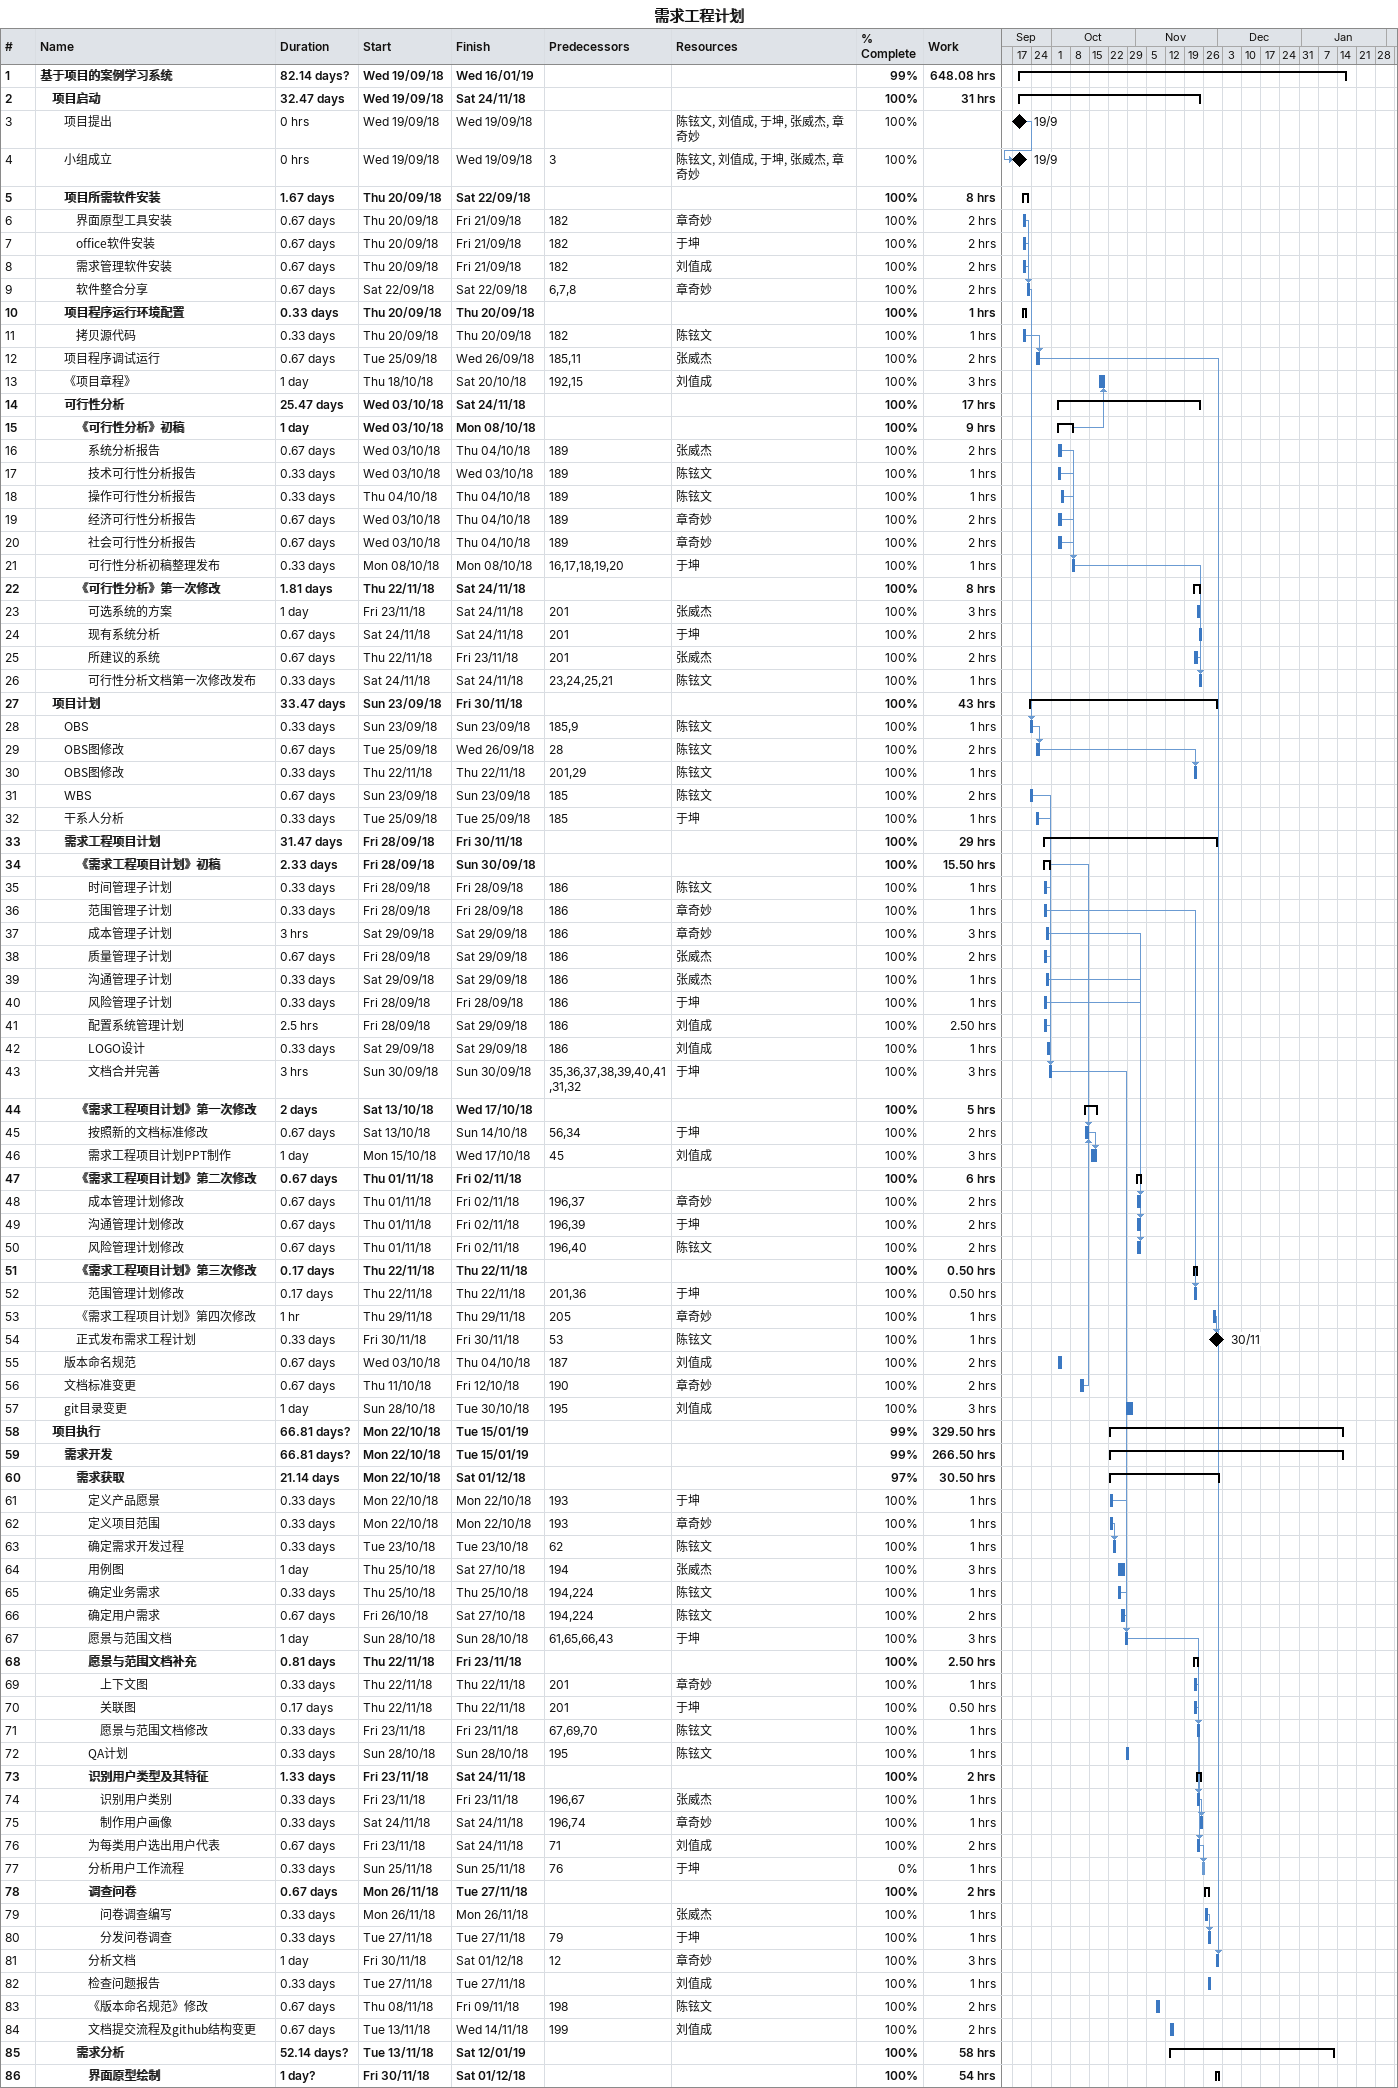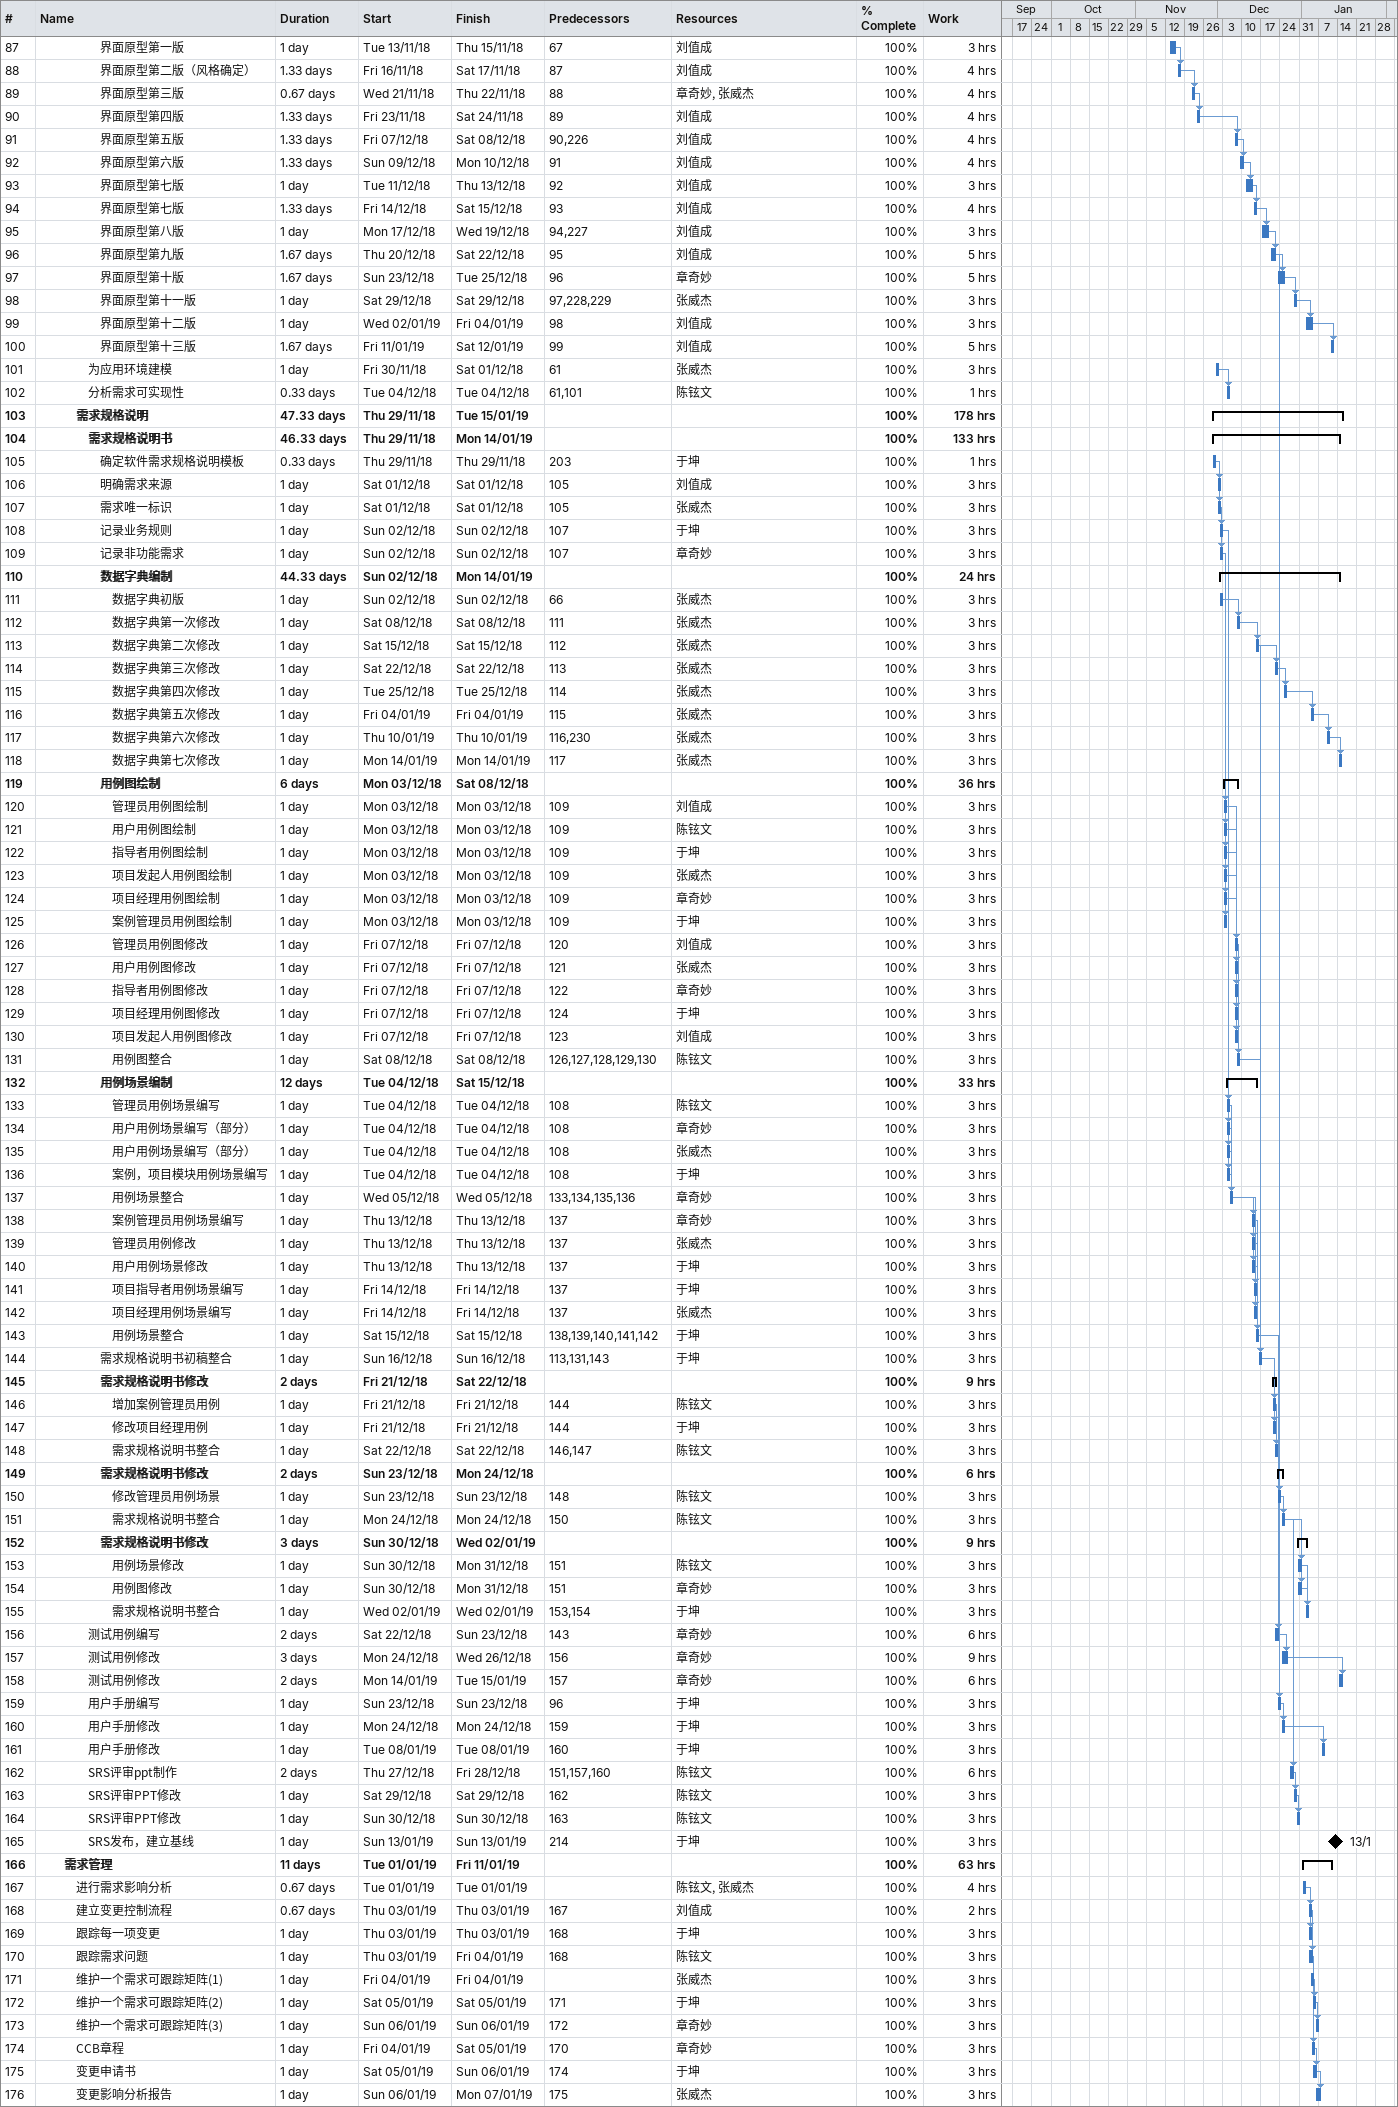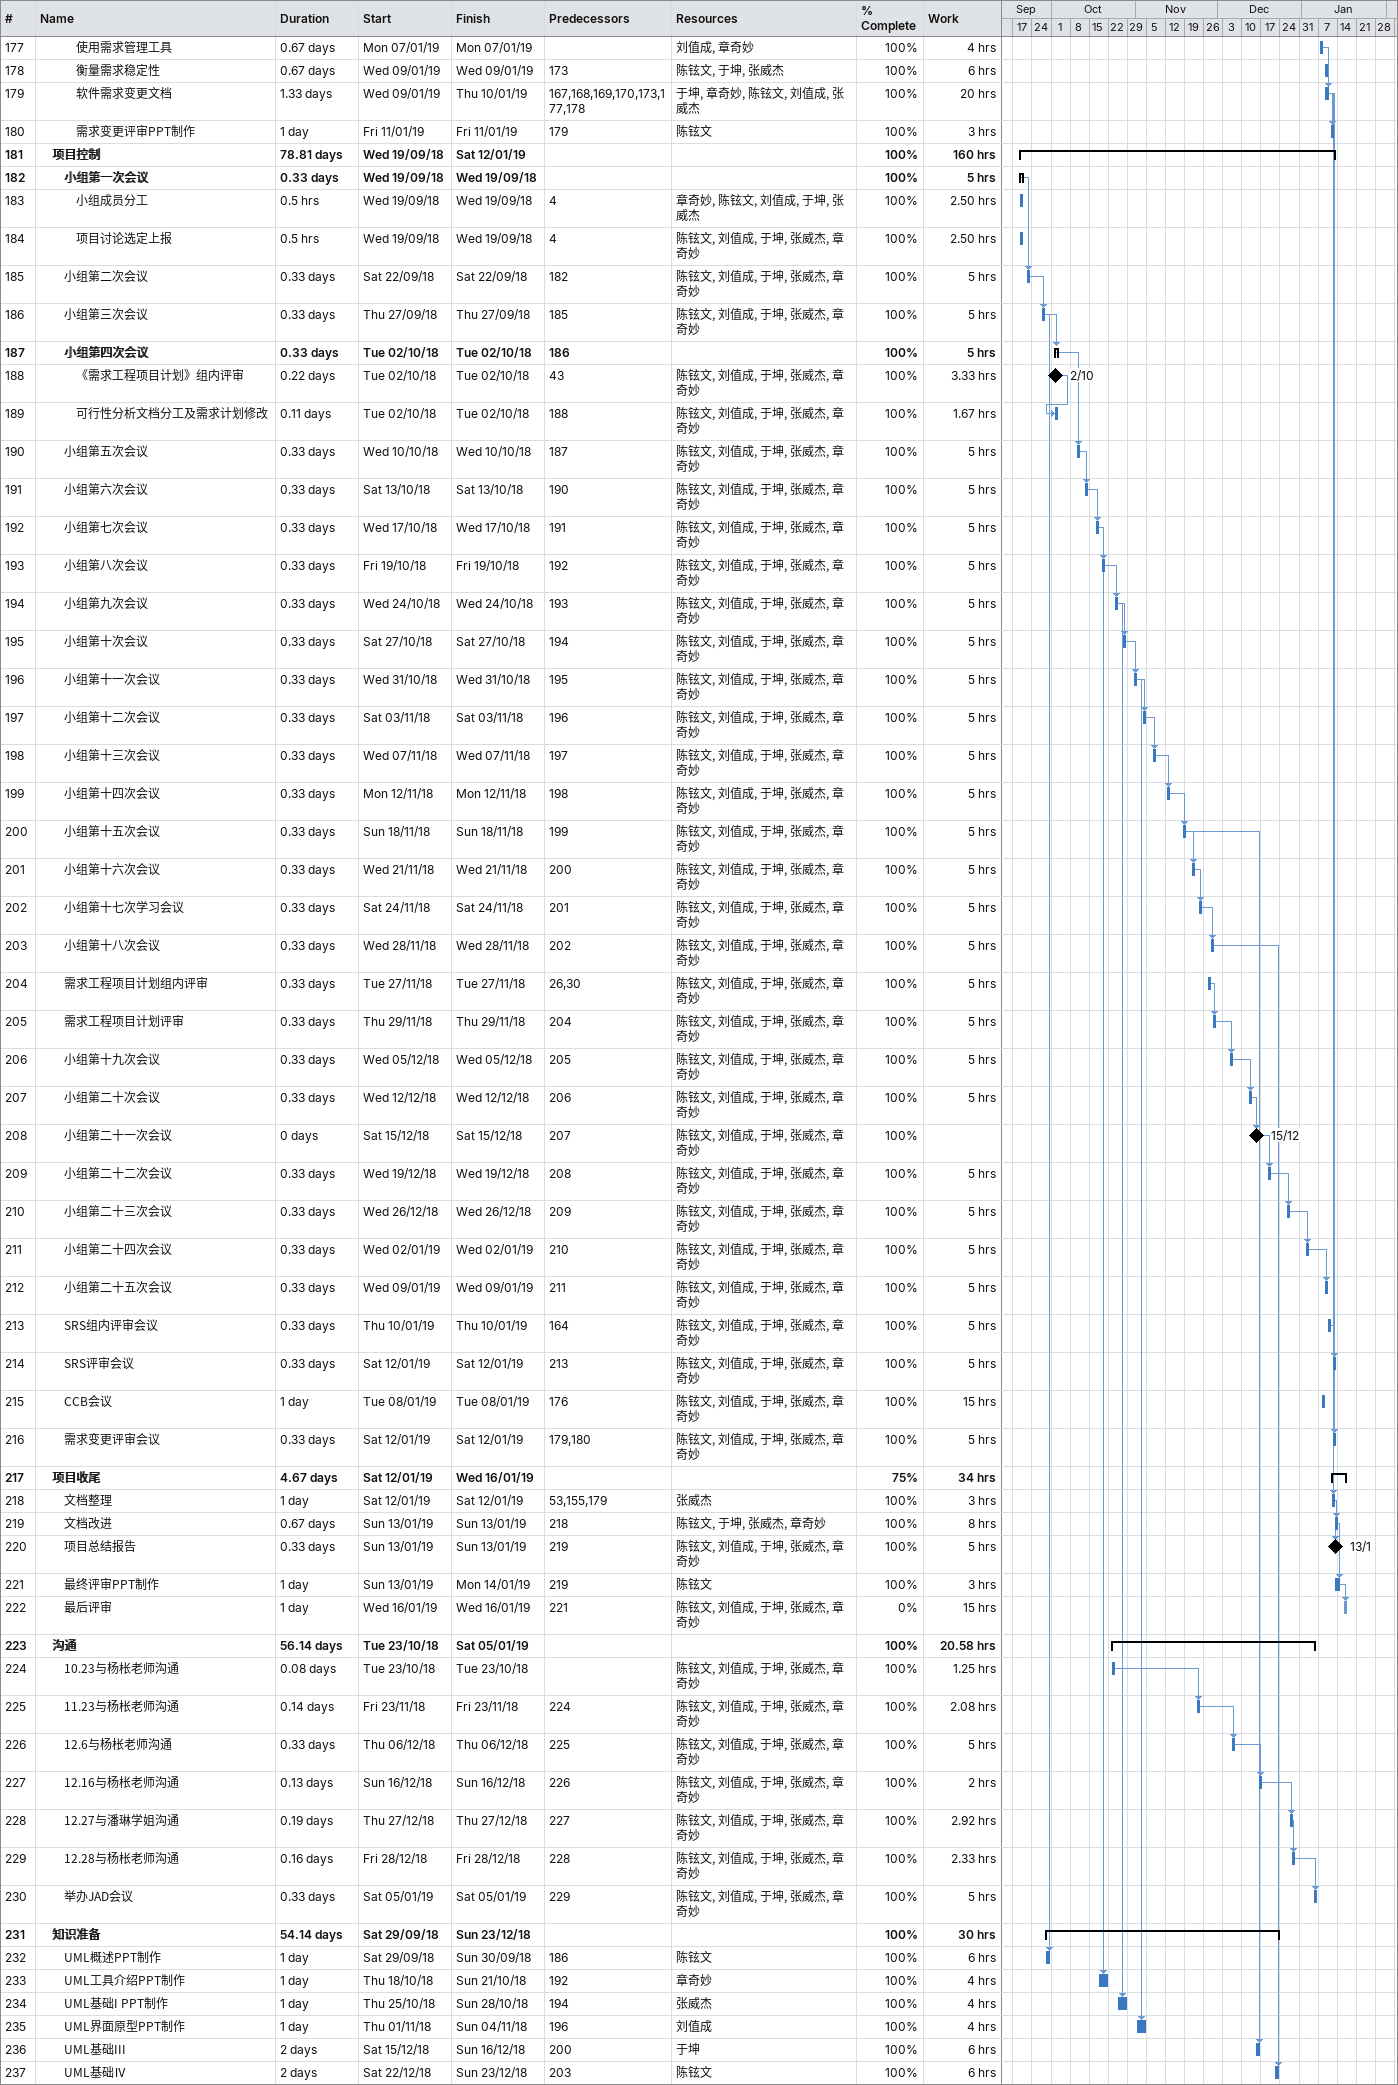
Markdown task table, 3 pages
需求工程计划

| ID | Level | Task | Duration | Start | Finish | Predecessors | Resources | % complete | Work (h) |
|---|---|---|---|---|---|---|---|---|---|
| 1 | 1 | **基于项目的案例学习系统** | 82.14d? | 2018-09-19 | 2019-01-16 |  |  | 99 | 648.08 |
| 2 | 2 | **项目启动** | 32.47d | 2018-09-19 | 2018-11-24 |  |  | 100 | 31 |
| 3 | 3 | 项目提出 | 0h | 2018-09-19 | 2018-09-19 |  | 陈铉文, 刘值成, 于坤, 张威杰, 章奇妙 | 100 |  |
| 4 | 3 | 小组成立 | 0h | 2018-09-19 | 2018-09-19 | 3 | 陈铉文, 刘值成, 于坤, 张威杰, 章奇妙 | 100 |  |
| 5 | 3 | **项目所需软件安装** | 1.67d | 2018-09-20 | 2018-09-22 |  |  | 100 | 8 |
| 6 | 4 | 界面原型工具安装 | 0.67d | 2018-09-20 | 2018-09-21 | 182 | 章奇妙 | 100 | 2 |
| 7 | 4 | office软件安装 | 0.67d | 2018-09-20 | 2018-09-21 | 182 | 于坤 | 100 | 2 |
| 8 | 4 | 需求管理软件安装 | 0.67d | 2018-09-20 | 2018-09-21 | 182 | 刘值成 | 100 | 2 |
| 9 | 4 | 软件整合分享 | 0.67d | 2018-09-22 | 2018-09-22 | 6, 7, 8 | 章奇妙 | 100 | 2 |
| 10 | 3 | **项目程序运行环境配置** | 0.33d | 2018-09-20 | 2018-09-20 |  |  | 100 | 1 |
| 11 | 4 | 拷贝源代码 | 0.33d | 2018-09-20 | 2018-09-20 | 182 | 陈铉文 | 100 | 1 |
| 12 | 3 | 项目程序调试运行 | 0.67d | 2018-09-25 | 2018-09-26 | 185, 11 | 张威杰 | 100 | 2 |
| 13 | 3 | 《项目章程》 | 1d | 2018-10-18 | 2018-10-20 | 192, 15 | 刘值成 | 100 | 3 |
| 14 | 3 | **可行性分析** | 25.47d | 2018-10-03 | 2018-11-24 |  |  | 100 | 17 |
| 15 | 4 | **《可行性分析》初稿** | 1d | 2018-10-03 | 2018-10-08 |  |  | 100 | 9 |
| 16 | 5 | 系统分析报告 | 0.67d | 2018-10-03 | 2018-10-04 | 189 | 张威杰 | 100 | 2 |
| 17 | 5 | 技术可行性分析报告 | 0.33d | 2018-10-03 | 2018-10-03 | 189 | 陈铉文 | 100 | 1 |
| 18 | 5 | 操作可行性分析报告 | 0.33d | 2018-10-04 | 2018-10-04 | 189 | 陈铉文 | 100 | 1 |
| 19 | 5 | 经济可行性分析报告 | 0.67d | 2018-10-03 | 2018-10-04 | 189 | 章奇妙 | 100 | 2 |
| 20 | 5 | 社会可行性分析报告 | 0.67d | 2018-10-03 | 2018-10-04 | 189 | 章奇妙 | 100 | 2 |
| 21 | 5 | 可行性分析初稿整理发布 | 0.33d | 2018-10-08 | 2018-10-08 | 16, 17, 18, 19, 20 | 于坤 | 100 | 1 |
| 22 | 4 | **《可行性分析》第一次修改** | 1.81d | 2018-11-22 | 2018-11-24 |  |  | 100 | 8 |
| 23 | 5 | 可选系统的方案 | 1d | 2018-11-23 | 2018-11-24 | 201 | 张威杰 | 100 | 3 |
| 24 | 5 | 现有系统分析 | 0.67d | 2018-11-24 | 2018-11-24 | 201 | 于坤 | 100 | 2 |
| 25 | 5 | 所建议的系统 | 0.67d | 2018-11-22 | 2018-11-23 | 201 | 张威杰 | 100 | 2 |
| 26 | 5 | 可行性分析文档第一次修改发布 | 0.33d | 2018-11-24 | 2018-11-24 | 23, 24, 25, 21 | 陈铉文 | 100 | 1 |
| 27 | 2 | **项目计划** | 33.47d | 2018-09-23 | 2018-11-30 |  |  | 100 | 43 |
| 28 | 3 | OBS | 0.33d | 2018-09-23 | 2018-09-23 | 185, 9 | 陈铉文 | 100 | 1 |
| 29 | 3 | OBS图修改 | 0.67d | 2018-09-25 | 2018-09-26 | 28 | 陈铉文 | 100 | 2 |
| 30 | 3 | OBS图修改 | 0.33d | 2018-11-22 | 2018-11-22 | 201, 29 | 陈铉文 | 100 | 1 |
| 31 | 3 | WBS | 0.67d | 2018-09-23 | 2018-09-23 | 185 | 陈铉文 | 100 | 2 |
| 32 | 3 | 干系人分析 | 0.33d | 2018-09-25 | 2018-09-25 | 185 | 于坤 | 100 | 1 |
| 33 | 3 | **需求工程项目计划** | 31.47d | 2018-09-28 | 2018-11-30 |  |  | 100 | 29 |
| 34 | 4 | **《需求工程项目计划》初稿** | 2.33d | 2018-09-28 | 2018-09-30 |  |  | 100 | 15.50 |
| 35 | 5 | 时间管理子计划 | 0.33d | 2018-09-28 | 2018-09-28 | 186 | 陈铉文 | 100 | 1 |
| 36 | 5 | 范围管理子计划 | 0.33d | 2018-09-28 | 2018-09-28 | 186 | 章奇妙 | 100 | 1 |
| 37 | 5 | 成本管理子计划 | 3h | 2018-09-29 | 2018-09-29 | 186 | 章奇妙 | 100 | 3 |
| 38 | 5 | 质量管理子计划 | 0.67d | 2018-09-28 | 2018-09-29 | 186 | 张威杰 | 100 | 2 |
| 39 | 5 | 沟通管理子计划 | 0.33d | 2018-09-29 | 2018-09-29 | 186 | 张威杰 | 100 | 1 |
| 40 | 5 | 风险管理子计划 | 0.33d | 2018-09-28 | 2018-09-28 | 186 | 于坤 | 100 | 1 |
| 41 | 5 | 配置系统管理计划 | 2.5h | 2018-09-28 | 2018-09-29 | 186 | 刘值成 | 100 | 2.50 |
| 42 | 5 | LOGO设计 | 0.33d | 2018-09-29 | 2018-09-29 | 186 | 刘值成 | 100 | 1 |
| 43 | 5 | 文档合并完善 | 3h | 2018-09-30 | 2018-09-30 | 35, 36, 37, 38, 39, 40, 41, 31, 32 | 于坤 | 100 | 3 |
| 44 | 4 | **《需求工程项目计划》第一次修改** | 2d | 2018-10-13 | 2018-10-17 |  |  | 100 | 5 |
| 45 | 5 | 按照新的文档标准修改 | 0.67d | 2018-10-13 | 2018-10-14 | 56, 34 | 于坤 | 100 | 2 |
| 46 | 5 | 需求工程项目计划PPT制作 | 1d | 2018-10-15 | 2018-10-17 | 45 | 刘值成 | 100 | 3 |
| 47 | 4 | **《需求工程项目计划》第二次修改** | 0.67d | 2018-11-01 | 2018-11-02 |  |  | 100 | 6 |
| 48 | 5 | 成本管理计划修改 | 0.67d | 2018-11-01 | 2018-11-02 | 196, 37 | 章奇妙 | 100 | 2 |
| 49 | 5 | 沟通管理计划修改 | 0.67d | 2018-11-01 | 2018-11-02 | 196, 39 | 于坤 | 100 | 2 |
| 50 | 5 | 风险管理计划修改 | 0.67d | 2018-11-01 | 2018-11-02 | 196, 40 | 陈铉文 | 100 | 2 |
| 51 | 4 | **《需求工程项目计划》第三次修改** | 0.17d | 2018-11-22 | 2018-11-22 |  |  | 100 | 0.50 |
| 52 | 5 | 范围管理计划修改 | 0.17d | 2018-11-22 | 2018-11-22 | 201, 36 | 于坤 | 100 | 0.50 |
| 53 | 4 | 《需求工程项目计划》第四次修改 | 1h | 2018-11-29 | 2018-11-29 | 205 | 章奇妙 | 100 | 1 |
| 54 | 4 | 正式发布需求工程计划 | 0.33d | 2018-11-30 | 2018-11-30 | 53 | 陈铉文 | 100 | 1 |
| 55 | 3 | 版本命名规范 | 0.67d | 2018-10-03 | 2018-10-04 | 187 | 刘值成 | 100 | 2 |
| 56 | 3 | 文档标准变更 | 0.67d | 2018-10-11 | 2018-10-12 | 190 | 章奇妙 | 100 | 2 |
| 57 | 3 | git目录变更 | 1d | 2018-10-28 | 2018-10-30 | 195 | 刘值成 | 100 | 3 |
| 58 | 2 | **项目执行** | 66.81d? | 2018-10-22 | 2019-01-15 |  |  | 99 | 329.50 |
| 59 | 3 | **需求开发** | 66.81d? | 2018-10-22 | 2019-01-15 |  |  | 99 | 266.50 |
| 60 | 4 | **需求获取** | 21.14d | 2018-10-22 | 2018-12-01 |  |  | 97 | 30.50 |
| 61 | 5 | 定义产品愿景 | 0.33d | 2018-10-22 | 2018-10-22 | 193 | 于坤 | 100 | 1 |
| 62 | 5 | 定义项目范围 | 0.33d | 2018-10-22 | 2018-10-22 | 193 | 章奇妙 | 100 | 1 |
| 63 | 5 | 确定需求开发过程 | 0.33d | 2018-10-23 | 2018-10-23 | 62 | 陈铉文 | 100 | 1 |
| 64 | 5 | 用例图 | 1d | 2018-10-25 | 2018-10-27 | 194 | 张威杰 | 100 | 3 |
| 65 | 5 | 确定业务需求 | 0.33d | 2018-10-25 | 2018-10-25 | 194, 224 | 陈铉文 | 100 | 1 |
| 66 | 5 | 确定用户需求 | 0.67d | 2018-10-26 | 2018-10-27 | 194, 224 | 陈铉文 | 100 | 2 |
| 67 | 5 | 愿景与范围文档 | 1d | 2018-10-28 | 2018-10-28 | 61, 65, 66, 43 | 于坤 | 100 | 3 |
| 68 | 5 | **愿景与范围文档补充** | 0.81d | 2018-11-22 | 2018-11-23 |  |  | 100 | 2.50 |
| 69 | 6 | 上下文图 | 0.33d | 2018-11-22 | 2018-11-22 | 201 | 章奇妙 | 100 | 1 |
| 70 | 6 | 关联图 | 0.17d | 2018-11-22 | 2018-11-22 | 201 | 于坤 | 100 | 0.50 |
| 71 | 6 | 愿景与范围文档修改 | 0.33d | 2018-11-23 | 2018-11-23 | 67, 69, 70 | 陈铉文 | 100 | 1 |
| 72 | 5 | QA计划 | 0.33d | 2018-10-28 | 2018-10-28 | 195 | 陈铉文 | 100 | 1 |
| 73 | 5 | **识别用户类型及其特征** | 1.33d | 2018-11-23 | 2018-11-24 |  |  | 100 | 2 |
| 74 | 6 | 识别用户类别 | 0.33d | 2018-11-23 | 2018-11-23 | 196, 67 | 张威杰 | 100 | 1 |
| 75 | 6 | 制作用户画像 | 0.33d | 2018-11-24 | 2018-11-24 | 196, 74 | 章奇妙 | 100 | 1 |
| 76 | 5 | 为每类用户选出用户代表 | 0.67d | 2018-11-23 | 2018-11-24 | 71 | 刘值成 | 100 | 2 |
| 77 | 5 | 分析用户工作流程 | 0.33d | 2018-11-25 | 2018-11-25 | 76 | 于坤 | 0 | 1 |
| 78 | 5 | **调查问卷** | 0.67d | 2018-11-26 | 2018-11-27 |  |  | 100 | 2 |
| 79 | 6 | 问卷调查编写 | 0.33d | 2018-11-26 | 2018-11-26 |  | 张威杰 | 100 | 1 |
| 80 | 6 | 分发问卷调查 | 0.33d | 2018-11-27 | 2018-11-27 | 79 | 于坤 | 100 | 1 |
| 81 | 5 | 分析文档 | 1d | 2018-11-30 | 2018-12-01 | 12 | 章奇妙 | 100 | 3 |
| 82 | 5 | 检查问题报告 | 0.33d | 2018-11-27 | 2018-11-27 |  | 刘值成 | 100 | 1 |
| 83 | 5 | 《版本命名规范》修改 | 0.67d | 2018-11-08 | 2018-11-09 | 198 | 陈铉文 | 100 | 2 |
| 84 | 5 | 文档提交流程及github结构变更 | 0.67d | 2018-11-13 | 2018-11-14 | 199 | 刘值成 | 100 | 2 |
| 85 | 4 | **需求分析** | 52.14d? | 2018-11-13 | 2019-01-12 |  |  | 100 | 58 |
| 86 | 5 | **界面原型绘制** | 1d? | 2018-11-30 | 2018-12-01 |  |  | 100 | 54 |
| 87 | 6 | 界面原型第一版 | 1d | 2018-11-13 | 2018-11-15 | 67 | 刘值成 | 100 | 3 |
| 88 | 6 | 界面原型第二版（风格确定） | 1.33d | 2018-11-16 | 2018-11-17 | 87 | 刘值成 | 100 | 4 |
| 89 | 6 | 界面原型第三版 | 0.67d | 2018-11-21 | 2018-11-22 | 88 | 章奇妙, 张威杰 | 100 | 4 |
| 90 | 6 | 界面原型第四版 | 1.33d | 2018-11-23 | 2018-11-24 | 89 | 刘值成 | 100 | 4 |
| 91 | 6 | 界面原型第五版 | 1.33d | 2018-12-07 | 2018-12-08 | 90, 226 | 刘值成 | 100 | 4 |
| 92 | 6 | 界面原型第六版 | 1.33d | 2018-12-09 | 2018-12-10 | 91 | 刘值成 | 100 | 4 |
| 93 | 6 | 界面原型第七版 | 1d | 2018-12-11 | 2018-12-13 | 92 | 刘值成 | 100 | 3 |
| 94 | 6 | 界面原型第七版 | 1.33d | 2018-12-14 | 2018-12-15 | 93 | 刘值成 | 100 | 4 |
| 95 | 6 | 界面原型第八版 | 1d | 2018-12-17 | 2018-12-19 | 94, 227 | 刘值成 | 100 | 3 |
| 96 | 6 | 界面原型第九版 | 1.67d | 2018-12-20 | 2018-12-22 | 95 | 刘值成 | 100 | 5 |
| 97 | 6 | 界面原型第十版 | 1.67d | 2018-12-23 | 2018-12-25 | 96 | 章奇妙 | 100 | 5 |
| 98 | 6 | 界面原型第十一版 | 1d | 2018-12-29 | 2018-12-29 | 97, 228, 229 | 张威杰 | 100 | 3 |
| 99 | 6 | 界面原型第十二版 | 1d | 2019-01-02 | 2019-01-04 | 98 | 刘值成 | 100 | 3 |
| 100 | 6 | 界面原型第十三版 | 1.67d | 2019-01-11 | 2019-01-12 | 99 | 刘值成 | 100 | 5 |
| 101 | 5 | 为应用环境建模 | 1d | 2018-11-30 | 2018-12-01 | 61 | 张威杰 | 100 | 3 |
| 102 | 5 | 分析需求可实现性 | 0.33d | 2018-12-04 | 2018-12-04 | 61, 101 | 陈铉文 | 100 | 1 |
| 103 | 4 | **需求规格说明** | 47.33d | 2018-11-29 | 2019-01-15 |  |  | 100 | 178 |
| 104 | 5 | **需求规格说明书** | 46.33d | 2018-11-29 | 2019-01-14 |  |  | 100 | 133 |
| 105 | 6 | 确定软件需求规格说明模板 | 0.33d | 2018-11-29 | 2018-11-29 | 203 | 于坤 | 100 | 1 |
| 106 | 6 | 明确需求来源 | 1d | 2018-12-01 | 2018-12-01 | 105 | 刘值成 | 100 | 3 |
| 107 | 6 | 需求唯一标识 | 1d | 2018-12-01 | 2018-12-01 | 105 | 张威杰 | 100 | 3 |
| 108 | 6 | 记录业务规则 | 1d | 2018-12-02 | 2018-12-02 | 107 | 于坤 | 100 | 3 |
| 109 | 6 | 记录非功能需求 | 1d | 2018-12-02 | 2018-12-02 | 107 | 章奇妙 | 100 | 3 |
| 110 | 6 | **数据字典编制** | 44.33d | 2018-12-02 | 2019-01-14 |  |  | 100 | 24 |
| 111 | 7 | 数据字典初版 | 1d | 2018-12-02 | 2018-12-02 | 66 | 张威杰 | 100 | 3 |
| 112 | 7 | 数据字典第一次修改 | 1d | 2018-12-08 | 2018-12-08 | 111 | 张威杰 | 100 | 3 |
| 113 | 7 | 数据字典第二次修改 | 1d | 2018-12-15 | 2018-12-15 | 112 | 张威杰 | 100 | 3 |
| 114 | 7 | 数据字典第三次修改 | 1d | 2018-12-22 | 2018-12-22 | 113 | 张威杰 | 100 | 3 |
| 115 | 7 | 数据字典第四次修改 | 1d | 2018-12-25 | 2018-12-25 | 114 | 张威杰 | 100 | 3 |
| 116 | 7 | 数据字典第五次修改 | 1d | 2019-01-04 | 2019-01-04 | 115 | 张威杰 | 100 | 3 |
| 117 | 7 | 数据字典第六次修改 | 1d | 2019-01-10 | 2019-01-10 | 116, 230 | 张威杰 | 100 | 3 |
| 118 | 7 | 数据字典第七次修改 | 1d | 2019-01-14 | 2019-01-14 | 117 | 张威杰 | 100 | 3 |
| 119 | 6 | **用例图绘制** | 6d | 2018-12-03 | 2018-12-08 |  |  | 100 | 36 |
| 120 | 7 | 管理员用例图绘制 | 1d | 2018-12-03 | 2018-12-03 | 109 | 刘值成 | 100 | 3 |
| 121 | 7 | 用户用例图绘制 | 1d | 2018-12-03 | 2018-12-03 | 109 | 陈铉文 | 100 | 3 |
| 122 | 7 | 指导者用例图绘制 | 1d | 2018-12-03 | 2018-12-03 | 109 | 于坤 | 100 | 3 |
| 123 | 7 | 项目发起人用例图绘制 | 1d | 2018-12-03 | 2018-12-03 | 109 | 张威杰 | 100 | 3 |
| 124 | 7 | 项目经理用例图绘制 | 1d | 2018-12-03 | 2018-12-03 | 109 | 章奇妙 | 100 | 3 |
| 125 | 7 | 案例管理员用例图绘制 | 1d | 2018-12-03 | 2018-12-03 | 109 | 于坤 | 100 | 3 |
| 126 | 7 | 管理员用例图修改 | 1d | 2018-12-07 | 2018-12-07 | 120 | 刘值成 | 100 | 3 |
| 127 | 7 | 用户用例图修改 | 1d | 2018-12-07 | 2018-12-07 | 121 | 张威杰 | 100 | 3 |
| 128 | 7 | 指导者用例图修改 | 1d | 2018-12-07 | 2018-12-07 | 122 | 章奇妙 | 100 | 3 |
| 129 | 7 | 项目经理用例图修改 | 1d | 2018-12-07 | 2018-12-07 | 124 | 于坤 | 100 | 3 |
| 130 | 7 | 项目发起人用例图修改 | 1d | 2018-12-07 | 2018-12-07 | 123 | 刘值成 | 100 | 3 |
| 131 | 7 | 用例图整合 | 1d | 2018-12-08 | 2018-12-08 | 126, 127, 128, 129, 130 | 陈铉文 | 100 | 3 |
| 132 | 6 | **用例场景编制** | 12d | 2018-12-04 | 2018-12-15 |  |  | 100 | 33 |
| 133 | 7 | 管理员用例场景编写 | 1d | 2018-12-04 | 2018-12-04 | 108 | 陈铉文 | 100 | 3 |
| 134 | 7 | 用户用例场景编写（部分） | 1d | 2018-12-04 | 2018-12-04 | 108 | 章奇妙 | 100 | 3 |
| 135 | 7 | 用户用例场景编写（部分） | 1d | 2018-12-04 | 2018-12-04 | 108 | 张威杰 | 100 | 3 |
| 136 | 7 | 案例，项目模块用例场景编写 | 1d | 2018-12-04 | 2018-12-04 | 108 | 于坤 | 100 | 3 |
| 137 | 7 | 用例场景整合 | 1d | 2018-12-05 | 2018-12-05 | 133, 134, 135, 136 | 章奇妙 | 100 | 3 |
| 138 | 7 | 案例管理员用例场景编写 | 1d | 2018-12-13 | 2018-12-13 | 137 | 章奇妙 | 100 | 3 |
| 139 | 7 | 管理员用例修改 | 1d | 2018-12-13 | 2018-12-13 | 137 | 张威杰 | 100 | 3 |
| 140 | 7 | 用户用例场景修改 | 1d | 2018-12-13 | 2018-12-13 | 137 | 于坤 | 100 | 3 |
| 141 | 7 | 项目指导者用例场景编写 | 1d | 2018-12-14 | 2018-12-14 | 137 | 于坤 | 100 | 3 |
| 142 | 7 | 项目经理用例场景编写 | 1d | 2018-12-14 | 2018-12-14 | 137 | 张威杰 | 100 | 3 |
| 143 | 7 | 用例场景整合 | 1d | 2018-12-15 | 2018-12-15 | 138, 139, 140, 141, 142 | 于坤 | 100 | 3 |
| 144 | 6 | 需求规格说明书初稿整合 | 1d | 2018-12-16 | 2018-12-16 | 113, 131, 143 | 于坤 | 100 | 3 |
| 145 | 6 | **需求规格说明书修改** | 2d | 2018-12-21 | 2018-12-22 |  |  | 100 | 9 |
| 146 | 7 | 增加案例管理员用例 | 1d | 2018-12-21 | 2018-12-21 | 144 | 陈铉文 | 100 | 3 |
| 147 | 7 | 修改项目经理用例 | 1d | 2018-12-21 | 2018-12-21 | 144 | 于坤 | 100 | 3 |
| 148 | 7 | 需求规格说明书整合 | 1d | 2018-12-22 | 2018-12-22 | 146, 147 | 陈铉文 | 100 | 3 |
| 149 | 6 | **需求规格说明书修改** | 2d | 2018-12-23 | 2018-12-24 |  |  | 100 | 6 |
| 150 | 7 | 修改管理员用例场景 | 1d | 2018-12-23 | 2018-12-23 | 148 | 陈铉文 | 100 | 3 |
| 151 | 7 | 需求规格说明书整合 | 1d | 2018-12-24 | 2018-12-24 | 150 | 陈铉文 | 100 | 3 |
| 152 | 6 | **需求规格说明书修改** | 3d | 2018-12-30 | 2019-01-02 |  |  | 100 | 9 |
| 153 | 7 | 用例场景修改 | 1d | 2018-12-30 | 2018-12-31 | 151 | 陈铉文 | 100 | 3 |
| 154 | 7 | 用例图修改 | 1d | 2018-12-30 | 2018-12-31 | 151 | 章奇妙 | 100 | 3 |
| 155 | 7 | 需求规格说明书整合 | 1d | 2019-01-02 | 2019-01-02 | 153, 154 | 于坤 | 100 | 3 |
| 156 | 5 | 测试用例编写 | 2d | 2018-12-22 | 2018-12-23 | 143 | 章奇妙 | 100 | 6 |
| 157 | 5 | 测试用例修改 | 3d | 2018-12-24 | 2018-12-26 | 156 | 章奇妙 | 100 | 9 |
| 158 | 5 | 测试用例修改 | 2d | 2019-01-14 | 2019-01-15 | 157 | 章奇妙 | 100 | 6 |
| 159 | 5 | 用户手册编写 | 1d | 2018-12-23 | 2018-12-23 | 96 | 于坤 | 100 | 3 |
| 160 | 5 | 用户手册修改 | 1d | 2018-12-24 | 2018-12-24 | 159 | 于坤 | 100 | 3 |
| 161 | 5 | 用户手册修改 | 1d | 2019-01-08 | 2019-01-08 | 160 | 于坤 | 100 | 3 |
| 162 | 5 | SRS评审ppt制作 | 2d | 2018-12-27 | 2018-12-28 | 151, 157, 160 | 陈铉文 | 100 | 6 |
| 163 | 5 | SRS评审PPT修改 | 1d | 2018-12-29 | 2018-12-29 | 162 | 陈铉文 | 100 | 3 |
| 164 | 5 | SRS评审PPT修改 | 1d | 2018-12-30 | 2018-12-30 | 163 | 陈铉文 | 100 | 3 |
| 165 | 5 | SRS发布，建立基线 | 1d | 2019-01-13 | 2019-01-13 | 214 | 于坤 | 100 | 3 |
| 166 | 3 | **需求管理** | 11d | 2019-01-01 | 2019-01-11 |  |  | 100 | 63 |
| 167 | 4 | 进行需求影响分析 | 0.67d | 2019-01-01 | 2019-01-01 |  | 陈铉文, 张威杰 | 100 | 4 |
| 168 | 4 | 建立变更控制流程 | 0.67d | 2019-01-03 | 2019-01-03 | 167 | 刘值成 | 100 | 2 |
| 169 | 4 | 跟踪每一项变更 | 1d | 2019-01-03 | 2019-01-03 | 168 | 于坤 | 100 | 3 |
| 170 | 4 | 跟踪需求问题 | 1d | 2019-01-03 | 2019-01-04 | 168 | 陈铉文 | 100 | 3 |
| 171 | 4 | 维护一个需求可跟踪矩阵(1) | 1d | 2019-01-04 | 2019-01-04 |  | 张威杰 | 100 | 3 |
| 172 | 4 | 维护一个需求可跟踪矩阵(2) | 1d | 2019-01-05 | 2019-01-05 | 171 | 于坤 | 100 | 3 |
| 173 | 4 | 维护一个需求可跟踪矩阵(3) | 1d | 2019-01-06 | 2019-01-06 | 172 | 章奇妙 | 100 | 3 |
| 174 | 4 | CCB章程 | 1d | 2019-01-04 | 2019-01-05 | 170 | 章奇妙 | 100 | 3 |
| 175 | 4 | 变更申请书 | 1d | 2019-01-05 | 2019-01-06 | 174 | 于坤 | 100 | 3 |
| 176 | 4 | 变更影响分析报告 | 1d | 2019-01-06 | 2019-01-07 | 175 | 张威杰 | 100 | 3 |
| 177 | 4 | 使用需求管理工具 | 0.67d | 2019-01-07 | 2019-01-07 |  | 刘值成, 章奇妙 | 100 | 4 |
| 178 | 4 | 衡量需求稳定性 | 0.67d | 2019-01-09 | 2019-01-09 | 173 | 陈铉文, 于坤, 张威杰 | 100 | 6 |
| 179 | 4 | 软件需求变更文档 | 1.33d | 2019-01-09 | 2019-01-10 | 167, 168, 169, 170, 173, 177, 178 | 于坤, 章奇妙, 陈铉文, 刘值成, 张威杰 | 100 | 20 |
| 180 | 4 | 需求变更评审PPT制作 | 1d | 2019-01-11 | 2019-01-11 | 179 | 陈铉文 | 100 | 3 |
| 181 | 2 | **项目控制** | 78.81d | 2018-09-19 | 2019-01-12 |  |  | 100 | 160 |
| 182 | 3 | **小组第一次会议** | 0.33d | 2018-09-19 | 2018-09-19 |  |  | 100 | 5 |
| 183 | 4 | 小组成员分工 | 0.5h | 2018-09-19 | 2018-09-19 | 4 | 章奇妙, 陈铉文, 刘值成, 于坤, 张威杰 | 100 | 2.50 |
| 184 | 4 | 项目讨论选定上报 | 0.5h | 2018-09-19 | 2018-09-19 | 4 | 陈铉文, 刘值成, 于坤, 张威杰, 章奇妙 | 100 | 2.50 |
| 185 | 3 | 小组第二次会议 | 0.33d | 2018-09-22 | 2018-09-22 | 182 | 陈铉文, 刘值成, 于坤, 张威杰, 章奇妙 | 100 | 5 |
| 186 | 3 | 小组第三次会议 | 0.33d | 2018-09-27 | 2018-09-27 | 185 | 陈铉文, 刘值成, 于坤, 张威杰, 章奇妙 | 100 | 5 |
| 187 | 3 | **小组第四次会议** | 0.33d | 2018-10-02 | 2018-10-02 | 186 |  | 100 | 5 |
| 188 | 4 | 《需求工程项目计划》组内评审 | 0.22d | 2018-10-02 | 2018-10-02 | 43 | 陈铉文, 刘值成, 于坤, 张威杰, 章奇妙 | 100 | 3.33 |
| 189 | 4 | 可行性分析文档分工及需求计划修改 | 0.11d | 2018-10-02 | 2018-10-02 | 188 | 陈铉文, 刘值成, 于坤, 张威杰, 章奇妙 | 100 | 1.67 |
| 190 | 3 | 小组第五次会议 | 0.33d | 2018-10-10 | 2018-10-10 | 187 | 陈铉文, 刘值成, 于坤, 张威杰, 章奇妙 | 100 | 5 |
| 191 | 3 | 小组第六次会议 | 0.33d | 2018-10-13 | 2018-10-13 | 190 | 陈铉文, 刘值成, 于坤, 张威杰, 章奇妙 | 100 | 5 |
| 192 | 3 | 小组第七次会议 | 0.33d | 2018-10-17 | 2018-10-17 | 191 | 陈铉文, 刘值成, 于坤, 张威杰, 章奇妙 | 100 | 5 |
| 193 | 3 | 小组第八次会议 | 0.33d | 2018-10-19 | 2018-10-19 | 192 | 陈铉文, 刘值成, 于坤, 张威杰, 章奇妙 | 100 | 5 |
| 194 | 3 | 小组第九次会议 | 0.33d | 2018-10-24 | 2018-10-24 | 193 | 陈铉文, 刘值成, 于坤, 张威杰, 章奇妙 | 100 | 5 |
| 195 | 3 | 小组第十次会议 | 0.33d | 2018-10-27 | 2018-10-27 | 194 | 陈铉文, 刘值成, 于坤, 张威杰, 章奇妙 | 100 | 5 |
| 196 | 3 | 小组第十一次会议 | 0.33d | 2018-10-31 | 2018-10-31 | 195 | 陈铉文, 刘值成, 于坤, 张威杰, 章奇妙 | 100 | 5 |
| 197 | 3 | 小组第十二次会议 | 0.33d | 2018-11-03 | 2018-11-03 | 196 | 陈铉文, 刘值成, 于坤, 张威杰, 章奇妙 | 100 | 5 |
| 198 | 3 | 小组第十三次会议 | 0.33d | 2018-11-07 | 2018-11-07 | 197 | 陈铉文, 刘值成, 于坤, 张威杰, 章奇妙 | 100 | 5 |
| 199 | 3 | 小组第十四次会议 | 0.33d | 2018-11-12 | 2018-11-12 | 198 | 陈铉文, 刘值成, 于坤, 张威杰, 章奇妙 | 100 | 5 |
| 200 | 3 | 小组第十五次会议 | 0.33d | 2018-11-18 | 2018-11-18 | 199 | 陈铉文, 刘值成, 于坤, 张威杰, 章奇妙 | 100 | 5 |
| 201 | 3 | 小组第十六次会议 | 0.33d | 2018-11-21 | 2018-11-21 | 200 | 陈铉文, 刘值成, 于坤, 张威杰, 章奇妙 | 100 | 5 |
| 202 | 3 | 小组第十七次学习会议 | 0.33d | 2018-11-24 | 2018-11-24 | 201 | 陈铉文, 刘值成, 于坤, 张威杰, 章奇妙 | 100 | 5 |
| 203 | 3 | 小组第十八次会议 | 0.33d | 2018-11-28 | 2018-11-28 | 202 | 陈铉文, 刘值成, 于坤, 张威杰, 章奇妙 | 100 | 5 |
| 204 | 3 | 需求工程项目计划组内评审 | 0.33d | 2018-11-27 | 2018-11-27 | 26, 30 | 陈铉文, 刘值成, 于坤, 张威杰, 章奇妙 | 100 | 5 |
| 205 | 3 | 需求工程项目计划评审 | 0.33d | 2018-11-29 | 2018-11-29 | 204 | 陈铉文, 刘值成, 于坤, 张威杰, 章奇妙 | 100 | 5 |
| 206 | 3 | 小组第十九次会议 | 0.33d | 2018-12-05 | 2018-12-05 | 205 | 陈铉文, 刘值成, 于坤, 张威杰, 章奇妙 | 100 | 5 |
| 207 | 3 | 小组第二十次会议 | 0.33d | 2018-12-12 | 2018-12-12 | 206 | 陈铉文, 刘值成, 于坤, 张威杰, 章奇妙 | 100 | 5 |
| 208 | 3 | 小组第二十一次会议 | 0d | 2018-12-15 | 2018-12-15 | 207 | 陈铉文, 刘值成, 于坤, 张威杰, 章奇妙 | 100 |  |
| 209 | 3 | 小组第二十二次会议 | 0.33d | 2018-12-19 | 2018-12-19 | 208 | 陈铉文, 刘值成, 于坤, 张威杰, 章奇妙 | 100 | 5 |
| 210 | 3 | 小组第二十三次会议 | 0.33d | 2018-12-26 | 2018-12-26 | 209 | 陈铉文, 刘值成, 于坤, 张威杰, 章奇妙 | 100 | 5 |
| 211 | 3 | 小组第二十四次会议 | 0.33d | 2019-01-02 | 2019-01-02 | 210 | 陈铉文, 刘值成, 于坤, 张威杰, 章奇妙 | 100 | 5 |
| 212 | 3 | 小组第二十五次会议 | 0.33d | 2019-01-09 | 2019-01-09 | 211 | 陈铉文, 刘值成, 于坤, 张威杰, 章奇妙 | 100 | 5 |
| 213 | 3 | SRS组内评审会议 | 0.33d | 2019-01-10 | 2019-01-10 | 164 | 陈铉文, 刘值成, 于坤, 张威杰, 章奇妙 | 100 | 5 |
| 214 | 3 | SRS评审会议 | 0.33d | 2019-01-12 | 2019-01-12 | 213 | 陈铉文, 刘值成, 于坤, 张威杰, 章奇妙 | 100 | 5 |
| 215 | 3 | CCB会议 | 1d | 2019-01-08 | 2019-01-08 | 176 | 陈铉文, 刘值成, 于坤, 张威杰, 章奇妙 | 100 | 15 |
| 216 | 3 | 需求变更评审会议 | 0.33d | 2019-01-12 | 2019-01-12 | 179, 180 | 陈铉文, 刘值成, 于坤, 张威杰, 章奇妙 | 100 | 5 |
| 217 | 2 | **项目收尾** | 4.67d | 2019-01-12 | 2019-01-16 |  |  | 75 | 34 |
| 218 | 3 | 文档整理 | 1d | 2019-01-12 | 2019-01-12 | 53, 155, 179 | 张威杰 | 100 | 3 |
| 219 | 3 | 文档改进 | 0.67d | 2019-01-13 | 2019-01-13 | 218 | 陈铉文, 于坤, 张威杰, 章奇妙 | 100 | 8 |
| 220 | 3 | 项目总结报告 | 0.33d | 2019-01-13 | 2019-01-13 | 219 | 陈铉文, 刘值成, 于坤, 张威杰, 章奇妙 | 100 | 5 |
| 221 | 3 | 最终评审PPT制作 | 1d | 2019-01-13 | 2019-01-14 | 219 | 陈铉文 | 100 | 3 |
| 222 | 3 | 最后评审 | 1d | 2019-01-16 | 2019-01-16 | 221 | 陈铉文, 刘值成, 于坤, 张威杰, 章奇妙 | 0 | 15 |
| 223 | 2 | **沟通** | 56.14d | 2018-10-23 | 2019-01-05 |  |  | 100 | 20.58 |
| 224 | 3 | 10.23与杨枨老师沟通 | 0.08d | 2018-10-23 | 2018-10-23 |  | 陈铉文, 刘值成, 于坤, 张威杰, 章奇妙 | 100 | 1.25 |
| 225 | 3 | 11.23与杨枨老师沟通 | 0.14d | 2018-11-23 | 2018-11-23 | 224 | 陈铉文, 刘值成, 于坤, 张威杰, 章奇妙 | 100 | 2.08 |
| 226 | 3 | 12.6与杨枨老师沟通 | 0.33d | 2018-12-06 | 2018-12-06 | 225 | 陈铉文, 刘值成, 于坤, 张威杰, 章奇妙 | 100 | 5 |
| 227 | 3 | 12.16与杨枨老师沟通 | 0.13d | 2018-12-16 | 2018-12-16 | 226 | 陈铉文, 刘值成, 于坤, 张威杰, 章奇妙 | 100 | 2 |
| 228 | 3 | 12.27与潘琳学姐沟通 | 0.19d | 2018-12-27 | 2018-12-27 | 227 | 陈铉文, 刘值成, 于坤, 张威杰, 章奇妙 | 100 | 2.92 |
| 229 | 3 | 12.28与杨枨老师沟通 | 0.16d | 2018-12-28 | 2018-12-28 | 228 | 陈铉文, 刘值成, 于坤, 张威杰, 章奇妙 | 100 | 2.33 |
| 230 | 3 | 举办JAD会议 | 0.33d | 2019-01-05 | 2019-01-05 | 229 | 陈铉文, 刘值成, 于坤, 张威杰, 章奇妙 | 100 | 5 |
| 231 | 2 | **知识准备** | 54.14d | 2018-09-29 | 2018-12-23 |  |  | 100 | 30 |
| 232 | 3 | UML概述PPT制作 | 1d | 2018-09-29 | 2018-09-30 | 186 | 陈铉文 | 100 | 6 |
| 233 | 3 | UML工具介绍PPT制作 | 1d | 2018-10-18 | 2018-10-21 | 192 | 章奇妙 | 100 | 4 |
| 234 | 3 | UML基础I PPT制作 | 1d | 2018-10-25 | 2018-10-28 | 194 | 张威杰 | 100 | 4 |
| 235 | 3 | UML界面原型PPT制作 | 1d | 2018-11-01 | 2018-11-04 | 196 | 刘值成 | 100 | 4 |
| 236 | 3 | UML基础III | 2d | 2018-12-15 | 2018-12-16 | 200 | 于坤 | 100 | 6 |
| 237 | 3 | UML基础Ⅳ | 2d | 2018-12-22 | 2018-12-23 | 203 | 陈铉文 | 100 | 6 |
